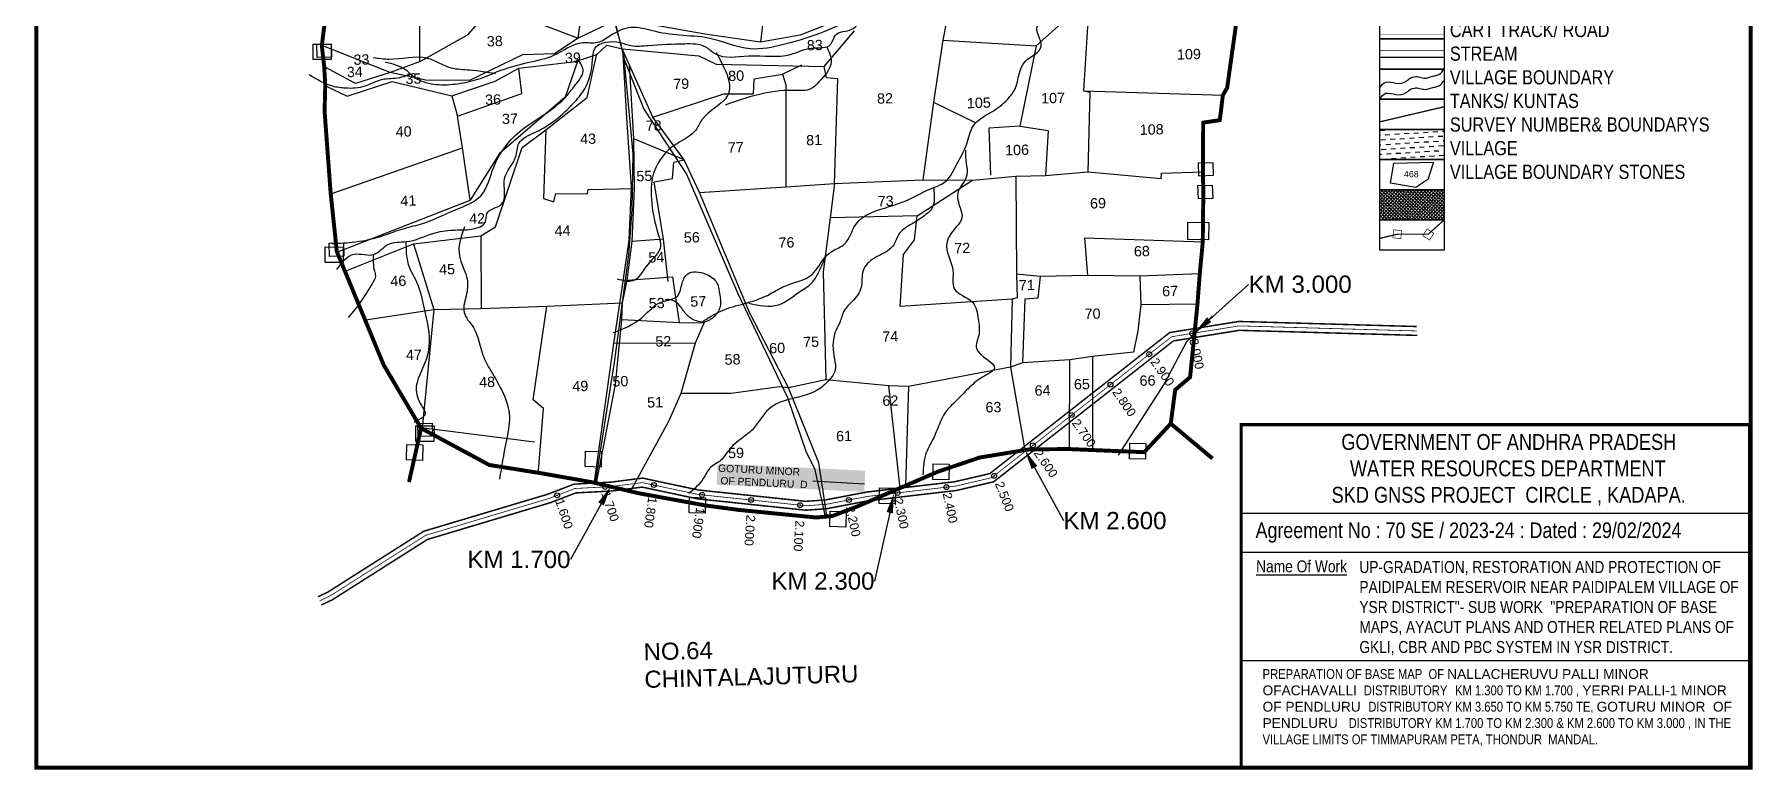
# Model space of a CAD drawing. Header units: inches. Extents: x 207877 to 226743, y 1593528 to 1603202.
# Drawn here: x 207877 to 211364, y 1597570 to 1599061 of the extents above; entities that cross this region are included whole.
import ezdxf
from ezdxf import colors
from ezdxf.entities.mleader import LeaderData, LeaderLine
from ezdxf.enums import TextEntityAlignment as Align
from ezdxf.math import Vec2, Vec3

# ---------------------------------------------------------------- set-up
doc = ezdxf.new("R2010")
doc.units = ezdxf.units.IN
doc.header["$MEASUREMENT"] = 0
doc.header["$PDMODE"] = 32
doc.header["$PDSIZE"] = 10
doc.linetypes.add('ACAD_ISO02W100', pattern=[15, 12, -3])
doc.linetypes.add('HIDDEN2', pattern=[0.1875, 0.125, -0.0625])
for name, color, linetype in [('BOUNDRY STONES', 240, 'Continuous'), ('CANAL1', 7, 'Continuous'), ('CSMark', 72, 'Continuous'), ('FRAME 025', 7, 'Continuous'), ('PAPER SIZE', 5, 'Continuous'), ('PLOT', 7, 'Continuous'), ('PLOT NO', 7, 'Continuous'), ('RE REMARKS', 7, 'Continuous'), ('ROAD', 1, 'Continuous'), ('ROADS', 1, 'Continuous'), ('STREAMS', 4, 'Continuous'), ('STRUCTURE', 5, 'Continuous'), ('tank', 4, 'Continuous'), ('text1', 7, 'Continuous'), ('TITLEBLOCK', 7, 'Continuous'), ('VILLAGE', 7, 'Continuous'), ('VILLAGE BOUNDARY STONES', 1, 'Continuous'), ('VILLAGE BOUNDRY', 5, 'Continuous'), ('VILLAGE BOUNDRY STONE', 1, 'Continuous'), ('VILLAGE STONES', 240, 'Continuous')]:
    doc.layers.add(name, color=color, linetype=linetype)
doc.styles.add('ARIALN', font='ARIALN.TTF')
doc.styles.add('FONT1', font='Arial')
doc.styles.get("Standard").update_dxf_attribs({"font": 'arial.ttf'})
doc.linetypes.add('DOTS', pattern='A,1e-06,-3,["●",Standard,S=3,R=0,X=-1.25,Y=-1.25],-3', length=6.000001)
doc.dimstyles.get("Standard").update_dxf_attribs({"dimtxt": 0.18, "dimasz": 0.18, "dimexe": 0.18, "dimexo": 0.0625, "dimgap": 0.09, "dimtad": 0, "dimtih": 1, "dimtoh": 1, "dimdec": 4, "dimzin": 0, "dimdsep": 46, "dimtxsty": 'Standard', "dimcen": 0.09, "dimadec": 0, "dimazin": 0, "dimtfac": 1, "dimtdec": 4, "dimtofl": 0, "dimtmove": 0, "dimatfit": 3, "dimfxl": 1, "dimtolj": 1, "dimtzin": 0, "dimarcsym": 0})

msp = doc.modelspace()

# ---------------------------------------------------------------- hatches: boundary and pattern name
at = {"layer": 'tank'}
h = msp.add_hatch(dxfattribs=at)
h.set_pattern_fill('DASH', color=256, scale=77.763255, angle=3.5405, style=0)
h.set_pattern_definition([(3.5405362, (-284293.488, 512704.36), (9.10157338, 10.3021349), [9.72040692, -9.72040692])])
h.paths.add_polyline_path([(210607.6, 1598868.7), (210738.2, 1598868.7), (210738.2, 1598807.5), (210607.6, 1598807.5)])
at = {"layer": 'VILLAGE', "linetype": 'Continuous'}
h = msp.add_hatch(dxfattribs=at)
h.set_pattern_fill('SACNCR', color=256, scale=52.230973, angle=1.5303, style=0)
h.set_pattern_definition([(46.53031993, (-284293.488, 512704.36), (-3.553690313, 3.368753931), []), (46.53031993, (-284290.0267, 512704.4527), (-3.553690313, 3.368753931), [0, -4.896653744])])
h.paths.add_polyline_path([(210607.6, 1598746.3), (210738.2, 1598746.3), (210738.2, 1598685), (210607.6, 1598685)])

# ---------------------------------------------------------------- linework, layer by layer
at = {"layer": 'BOUNDRY STONES'}
for points in [[(208442.6, 1599041.9), (208479.2, 1599041.8), (208479.2, 1599010.2), (208442.5, 1599010.3)], [(208467.2, 1598630.1), (208503.8, 1598630), (208503.8, 1598598.4), (208467.1, 1598598.5)], [(208651.5, 1598267.1), (208688.1, 1598267), (208688, 1598235.4), (208651.4, 1598235.5)], [(208633.1, 1598229.6), (208665.6, 1598228.9), (208664.8, 1598197.2), (208632.3, 1598198)], [(210100.2, 1598231.9), (210132.7, 1598231.1), (210131.9, 1598199.4), (210099.5, 1598200.2)], [(208995.5, 1598216.1), (209028, 1598215.3), (209027.2, 1598183.6), (208994.8, 1598184.4)], [(209701.2, 1598189.9), (209733.6, 1598189.1), (209732.8, 1598157.5), (209700.4, 1598158.3)], [(209592.1, 1598141.4), (209624.6, 1598140.6), (209623.8, 1598108.9), (209591.3, 1598109.7)], [(209206.8, 1598122.2), (209239.3, 1598121.4), (209238.5, 1598089.7), (209206.1, 1598090.5)], [(209492.3, 1598094.3), (209524.7, 1598093.5), (209524, 1598061.9), (209491.5, 1598062.7)]]:
    msp.add_lwpolyline(points, close=True, dxfattribs=at)
at = {"layer": 'CANAL1', "color": 1, "ltscale": 100, "const_width": 0.64, "elevation": -0.9}
msp.add_lwpolyline([(210738.2, 1599060.6), (210607.6, 1599060.6)], dxfattribs=at)
at = {"layer": 'CANAL1', "color": 200, "linetype": 'ByBlock', "ltscale": 40, "const_width": 3}
for points in [[(208452.8, 1597920.4), (208472.6, 1597929.9), (208667.2, 1598053.3), (208919.1, 1598128.5), (208972.1, 1598148.9), (209047.2, 1598153), (209111.4, 1598161.1), (209225.4, 1598136.9), (209443.1, 1598114), (209482.8, 1598116.9), (209566.6, 1598132.9), (209745.5, 1598153.9), (209816, 1598170.3), (210181.3, 1598456.5), (210321.4, 1598479), (210682.4, 1598468.7)], [(208459, 1597903.5), (208481.4, 1597914.1), (208674.8, 1598036.7), (208924.9, 1598111.5), (208975.9, 1598131.1), (209048.8, 1598135), (209110.6, 1598142.9), (209222.6, 1598119.1), (209442.9, 1598096), (209485.2, 1598099.1), (209569.4, 1598115.1), (209748.5, 1598136.1), (209824, 1598153.7), (210188.7, 1598439.5), (210322.6, 1598461), (210683.7, 1598450.7)]]:
    msp.add_lwpolyline(points, dxfattribs=at)
at = {"layer": 'CANAL1', "color": 1, "linetype": 'HIDDEN2', "ltscale": 4, "const_width": 1.5}
msp.add_lwpolyline([(208455.9, 1597912), (208477, 1597922), (208671, 1598045), (208922, 1598120), (208974, 1598140), (209048, 1598144), (209111, 1598152), (209224, 1598128), (209443, 1598105), (209484, 1598108), (209568, 1598124), (209747, 1598145), (209820, 1598162), (210185, 1598448), (210322, 1598470), (210683, 1598459.7)], dxfattribs=at)
msp.add_lwpolyline([(208455.9, 1597912), (208477, 1597922), (208671, 1598045), (208922, 1598120), (208974, 1598140), (209048, 1598144), (209111, 1598152), (209224, 1598128), (209443, 1598105), (209484, 1598108), (209568, 1598124), (209747, 1598145), (209820, 1598162), (210185, 1598448), (210322, 1598470), (210683, 1598459.7)], dxfattribs=at)
at = {"layer": 'CSMark', "color": 3, "linetype": 'Continuous'}
for p in [(210226.9, 1598454.7), (210139.7, 1598412.5), (210061, 1598350.8), (209982.3, 1598289.1), (209903.5, 1598227.5), (209824.8, 1598165.8), (208937.9, 1598126.1), (209035.2, 1598143.3), (209134.2, 1598147.1), (209232.1, 1598127.1), (209628.9, 1598131.1), (209728.2, 1598142.8), (209331.6, 1598116.7), (209431, 1598106.3), (209530, 1598116.8)]:
    msp.add_point(p, dxfattribs=at)
at = {"layer": 'FRAME 025', "lineweight": -3}
for points in [[(210326.5, 1598090.3), (211358.2, 1598090.3)], [(210326, 1598010.7), (211357.8, 1598010.7)], [(210323.8, 1597790.8), (211355.5, 1597790.8)]]:
    msp.add_lwpolyline(points, dxfattribs=at)
at = {"layer": 'PAPER SIZE', "color": 5}
for points, const_width in [([(207881, 1601810.8), (211360.3, 1601810.8), (211360.3, 1597573.7), (207881, 1597573.7)], 8), ([(211358.2, 1597573.9), (210326.5, 1597573.9), (210326.5, 1598269.6), (211358.2, 1598269.6)], 6.14)]:
    msp.add_lwpolyline(points, close=True, dxfattribs=dict(at, const_width=const_width))
at = {"layer": 'PLOT'}
for points in [[(209486.1, 1598080.4), (209469.2, 1598191.9), (209407.4, 1598344.2), (209328.6, 1598496.9), (209226.7, 1598740.9), (209196, 1598807.1), (209132, 1598893.2), (209070.2, 1599032.4), (209054.2, 1599089), (209046.5, 1599137.7), (209009.7, 1599226.4), (208864.4, 1599562.6), (208811.7, 1599771.6), (208800.8, 1599872.8), (208768.5, 1600062.1), (208724, 1600159.2), (208662.7, 1600283.4), (208670.2, 1600444.9), (208629.1, 1600488.1), (208617.9, 1600568.4), (208538.7, 1600548.2), (208527.8, 1600649.3), (208616.2, 1600730.5), (208593.1, 1600826.4)], [(210402.9, 1599598), (210295.7, 1599444.6), (210259.9, 1599418.1), (210088.6, 1599269.8), (210057.2, 1599117.6), (210016.9, 1599120.1), (210006.1, 1598946.6), (210018.9, 1598944.2), (210015.1, 1598782.3), (210164.2, 1598769.1), (210164.2, 1598769.1), (210164.9, 1598780.1), (210249, 1598782.8)], [(209307.9, 1599351.9), (209371, 1599222), (209350.6, 1599045.9)], [(209750.9, 1599166.2), (209629.4, 1599138.2), (209431.5, 1599060.1), (209350.6, 1599045.9), (209237.8, 1599062), (209081.7, 1599089.7), (209054.2, 1599089), (208980.8, 1599053.9), (208932.3, 1599021.9), (208867.9, 1599020.2), (208760, 1598968.2), (208671.5, 1598968.8), (208599.4, 1598984.3), (208462.3, 1599037.9)], [(208666.6, 1599163.4), (208658.9, 1599098.1), (208658.9, 1599005.7), (208599.4, 1598984.3), (208528.7, 1598961.7), (208467.1, 1598995)], [(208658.9, 1599005.7), (208757.2, 1599061.1), (208795.8, 1599105.1), (208871.5, 1599094.9), (208980.8, 1599053.9), (208990.1, 1599123.9), (209046.5, 1599137.7), (209054.2, 1599089)], [(208493, 1598620.2), (208761.6, 1598725.2), (208745.6, 1598831.2), (208735.5, 1598895.5), (208866, 1598941.3), (208860.4, 1598993.2), (208975.5, 1599006.5), (209018.8, 1599020.8), (209038.6, 1599039.8), (209070.3, 1599032.2), (209225.8, 1599018), (209260.4, 1599001), (209480.1, 1598996.2), (209541.5, 1599069)], [(209728, 1599087.8), (209720.6, 1599049.9), (209910, 1599038.3), (209961.4, 1599083.9)], [(209070.3, 1599032.2), (209078.7, 1598891.9), (209088.3, 1598752.4), (209083.8, 1598643.9), (209071.3, 1598560.6), (209052.4, 1598434), (209012.2, 1598148.6)], [(209720.6, 1599049.9), (209701.6, 1598924.2), (209680.2, 1598766.5)], [(209910, 1599038.3), (209877.2, 1598875.1), (209813.9, 1598871), (209817.3, 1598776.1)], [(208504.7, 1598579.4), (208646.6, 1598636.4), (208783.1, 1598653), (208813.2, 1598670.7), (208867, 1598831.9), (208915.2, 1598867.8), (208998.8, 1598933.7), (209018.2, 1599022)], [(208975.5, 1599006.5), (208980.5, 1599010.7), (208954.3, 1598933.8), (208821.2, 1598819.7), (208761.6, 1598725.2)], [(209016.9, 1598147.5), (209056.1, 1598351.1), (209069.3, 1598482.6), (209070.4, 1598516.7), (209079.8, 1598563), (209090.2, 1598641.4), (209094.7, 1598748.9), (209093.9, 1598849.5), (209085.1, 1599000)], [(209132, 1598893.2), (209276, 1598940.6), (209336.2, 1598940.7), (209337.9, 1598971.5), (209395.3, 1598980.8), (209434.8, 1598999.8)], [(209500.7, 1598758.8), (209507.6, 1598971), (209484.4, 1598973.4), (209480.1, 1598996.2)], [(208469.2, 1598956.7), (208512.1, 1598936.2), (208603.4, 1598965.8), (208724.1, 1598937.1), (208812.4, 1598966.6), (208860.4, 1598993.2)], [(209395.3, 1598980.8), (209402, 1598958.9), (209402.1, 1598752.3)], [(208724.1, 1598937.1), (208735.5, 1598895.5)], [(210006.1, 1598946.6), (210289.4, 1598938.2)], [(209701.6, 1598924.2), (209786.7, 1598882.9)], [(208915.2, 1598867.8), (208910.1, 1598728.4), (208931.3, 1598721.6), (208935.6, 1598738.6), (208999.3, 1598738), (209000.7, 1598746.8), (209094.7, 1598748.9)], [(209877.2, 1598875.1), (209934.4, 1598866.3), (209929, 1598775.1)], [(208480.4, 1598738.4), (208745.6, 1598831.2)], [(209163.6, 1598560.2), (209154, 1598646), (209134.8, 1598762.3), (209172.4, 1598768.9), (209174.8, 1598802), (209196, 1598807.1), (209093.9, 1598849.5)], [(209226.7, 1598740.9), (209402.1, 1598752.3), (209500.7, 1598758.8), (209680.2, 1598766.5), (209781, 1598765.4), (209869.2, 1598773.5), (209929, 1598775.1), (210015.1, 1598782.3)], [(209500.7, 1598758.8), (209492.2, 1598689.2), (209478, 1598579.6), (209483.3, 1598360.5)], [(209668.5, 1598693), (209781, 1598765.4)], [(209869.2, 1598773.5), (209870.1, 1598574.8), (209871.4, 1598527.1), (209861.5, 1598524.3), (209857.9, 1598386.5), (209887.5, 1598217.7)], [(209861.5, 1598524.3), (209634, 1598509.5), (209640.7, 1598615), (209663.3, 1598644.5), (209668.5, 1598693), (209492.2, 1598689.2)], [(208783.1, 1598653), (208783.8, 1598505)], [(210014.8, 1598572.2), (210008.8, 1598648.8), (210248.9, 1598640.4)], [(208646.6, 1598636.4), (208687.6, 1598503.5), (208664, 1598262.2)], [(209154, 1598646), (209090.2, 1598641.4)], [(208549.2, 1598482.4), (208687.6, 1598503.5), (208783.8, 1598505), (208917, 1598509.7), (209070.4, 1598516.7), (209079.8, 1598563), (209172.3, 1598569.7), (209185.7, 1598476.1), (209236.1, 1598476.6), (209218.3, 1598434.8), (209188.9, 1598332.9)], [(210242.8, 1598575.6), (210120.5, 1598571.1), (210014.8, 1598572.2), (209918, 1598570.4), (209870.1, 1598574.8)], [(209918, 1598570.4), (209913.6, 1598526.3), (209887.3, 1598524), (209882.5, 1598394.9)], [(210120.5, 1598571.1), (210122.6, 1598512.4)], [(208899.5, 1598168.5), (208910.1, 1598302.6), (208889.5, 1598319.8), (208917, 1598509.7)], [(210238.2, 1598514), (210122.6, 1598512.4), (210116.3, 1598460.1), (210107.5, 1598416.5), (210024.8, 1598407.7), (209978.5, 1598401.3), (209882.5, 1598394.9), (209857.9, 1598386.5), (209650.8, 1598347.3), (209611.2, 1598348.3), (209483.3, 1598360.5), (209407.4, 1598344.2), (209389.6, 1598346.5), (209291.4, 1598332.9), (209188.9, 1598332.9), (209164.3, 1598276), (209084.7, 1598131.4)], [(209185.7, 1598476.1), (209069.3, 1598482.6)], [(209218.3, 1598434.8), (209052.4, 1598434)], [(210024.8, 1598407.7), (210024.2, 1598219.3)], [(209977.9, 1598220.5), (209978.5, 1598401.3)], [(209634, 1598140.5), (209611.2, 1598348.3)], [(209650.8, 1598347.3), (209644.8, 1598145.4)]]:
    msp.add_lwpolyline(points, dxfattribs=at)
at = {"layer": 'PLOT NO', "elevation": -0.9}
for points in [[(210607.6, 1599113.6), (210738.2, 1599113.6), (210738.2, 1599052.4), (210607.6, 1599052.4)], [(210607.6, 1599052.4), (210738.2, 1599052.4), (210738.2, 1598991.2), (210607.6, 1598991.2)], [(210607.6, 1598991.2), (210738.2, 1598991.2), (210738.2, 1598929.9), (210607.6, 1598929.9)], [(210607.6, 1598929.9), (210738.2, 1598929.9), (210738.2, 1598868.7), (210607.6, 1598868.7)], [(210607.6, 1598868.7), (210738.2, 1598868.7), (210738.2, 1598807.5), (210607.6, 1598807.5)], [(210607.6, 1598807.5), (210738.2, 1598807.5), (210738.2, 1598746.3), (210607.6, 1598746.3)], [(210607.6, 1598746.3), (210738.2, 1598746.3), (210738.2, 1598685), (210607.6, 1598685)], [(210607.6, 1598685), (210738.2, 1598685), (210738.2, 1598623.8), (210607.6, 1598623.8)]]:
    msp.add_lwpolyline(points, close=True, dxfattribs=at)
msp.add_lwpolyline([(210629.5, 1598759.9), (210636.1, 1598800.3), (210716.8, 1598802.1), (210705.1, 1598766.7), (210680.8, 1598750.5), (210629.5, 1598759.9)], dxfattribs=at)
at = {"layer": 'PLOT NO', "color": 4}
for points in [[(210607.6, 1598953.3, -0.9), (210619.6, 1598964.8, -0.9), (210640.5, 1598962.4, -0.9), (210661, 1598966.3, -0.9), (210667.1, 1598971.2, -0.9), (210680.9, 1598975.9, -0.9), (210691.8, 1598974.1, -0.9), (210702.5, 1598972.9, -0.9), (210710.6, 1598975.5, -0.9), (210727.6, 1598980.1, -0.9), (210738.2, 1598991.2, -0.9)], [(210607.6, 1598930.3, -0.9), (210619.6, 1598941.9, -0.9), (210640.5, 1598939.4, -0.9), (210661, 1598943.3, -0.9), (210667.1, 1598948.2, -0.9), (210680.9, 1598952.9, -0.9), (210691.8, 1598951.1, -0.9), (210702.5, 1598950, -0.9), (210710.6, 1598952.6, -0.9), (210727.6, 1598957.2, -0.9), (210738.2, 1598968.2, -0.9)]]:
    msp.add_spline(points, degree=3, dxfattribs=at)
at = {"layer": 'ROAD'}
for points in [[(208664.2, 1600398.7), (208651.2, 1600272.1), (208723.6, 1600063.7), (208782.9, 1599997.5), (208811.1, 1599867.3), (208811.7, 1599766.8), (208861.7, 1599627.5), (208872.2, 1599542.6), (208927.6, 1599390.5), (209047.5, 1599116.9), (209075, 1599009.4), (209114.1, 1598909.7), (209200.7, 1598777.8), (209303.9, 1598537.2), (209405.6, 1598324.7), (209443.1, 1598213.8), (209460.2, 1598180.5), (209482.3, 1598080.2)], [(209015, 1598147.9), (209054.1, 1598396), (209083.2, 1598614.4), (209090.5, 1598706), (209092, 1598819.1), (209073.5, 1599020.8)], [(210267.4, 1598489.4), (210215.2, 1598437.8), (210169.8, 1598352.1), (210076.4, 1598207.9)]]:
    msp.add_lwpolyline(points, dxfattribs=at)
at = {"layer": 'ROADS', "ltscale": 0.15, "const_width": 1.28, "elevation": -0.9}
msp.add_lwpolyline([(210607.6, 1599028.2), (210738.2, 1599028.2)], dxfattribs=at)
at = {"layer": 'ROADS', "linetype": 'DOTS', "ltscale": 0.5, "elevation": -0.9}
msp.add_lwpolyline([(210607.6, 1599015.4), (210738.2, 1599015.4)], dxfattribs=at)
at = {"layer": 'STREAMS'}
for points in [[(208490.9, 1598584.4), (208526, 1598615.5), (208566.2, 1598614.9), (208595.7, 1598635.8), (208631.6, 1598640.9), (208685.5, 1598657.4), (208726.3, 1598664.4), (208763.9, 1598666.2), (208792.7, 1598682), (208795.6, 1598698), (208824.4, 1598716.3), (208831.4, 1598769.2), (208853.6, 1598812.4), (208860.4, 1598840.2), (208894.2, 1598863.1), (208970.5, 1598921.2), (208993.9, 1598951.1), (209009.9, 1599010), (209014.3, 1599032.7), (209065.8, 1599045), (209087.7, 1599038.9), (209122.9, 1599039), (209197.2, 1599042.6), (209239.2, 1599036.3), (209258, 1599022.6), (209326.7, 1599017.7), (209411.9, 1599020.9), (209455.1, 1599033.7), (209493.3, 1599041.5), (209502.6, 1599059.9), (209535.8, 1599071.8), (209556.4, 1599089.1), (209613.8, 1599099.1), (209649.6, 1599094.8), (209698.9, 1599094), (209752.6, 1599104.9), (209791.4, 1599106), (209832.3, 1599094), (209897.8, 1599097.9), (209946.3, 1599109.2), (209992.7, 1599157.1), (210020.8, 1599206.1), (210046.4, 1599247.1), (210091, 1599290.5), (210122.8, 1599317.1), (210175.2, 1599358.4), (210201.9, 1599381.1), (210246.5, 1599419.6), (210289.3, 1599449.1), (210304.1, 1599483.6), (210337.2, 1599502.3), (210358.4, 1599533.3), (210367.8, 1599555), (210376.2, 1599573.1), (210418.7, 1599632.1), (210455, 1599688.2), (210459, 1599732.8), (210466.3, 1599771.8), (210461.2, 1599806.3), (210432.7, 1599850.1), (210422.9, 1599883.4), (210427.7, 1599920), (210434.4, 1599943.8), (210485.2, 1599947.2)], [(209981.3, 1599186.6), (209894.8, 1599144), (209827.1, 1599125.3), (209759.9, 1599130.3), (209703.4, 1599143), (209645.8, 1599138.8), (209615.8, 1599121.7), (209556.1, 1599099.2), (209479.1, 1599066.5), (209397.4, 1599040.7), (209330.5, 1599032.1), (209245.4, 1599053.9), (209186.5, 1599059.7), (209131.2, 1599068.6), (209088.5, 1599075.4), (209045.9, 1599058.5), (209020.1, 1599044.7), (208989.9, 1599044.3), (208930.9, 1599018.6), (208881.9, 1599004.7), (208823.1, 1598987.9), (208781.5, 1598971.6), (208742, 1598961.6), (208697.9, 1598958.9), (208674.2, 1598962.4), (208644.5, 1598977.3), (208630.5, 1598989.5), (208588.6, 1599004.7)], [(209234.9, 1598480), (209277.1, 1598502.9), (209323.8, 1598516.8), (209370.3, 1598534.8), (209400, 1598550.7), (209455.3, 1598574.4), (209482, 1598609.5), (209497.6, 1598622.5), (209520.8, 1598635.7), (209544, 1598675.7), (209611.8, 1598712), (209655.9, 1598728.2), (209689, 1598745.1), (209727.9, 1598764.6), (209749.6, 1598799.5), (209769.6, 1598839.5), (209782, 1598875.1), (209824.8, 1598907.3), (209855.2, 1598933.2), (209867.3, 1598951.2), (209888.4, 1599007.1), (209920.3, 1599038.2), (209912.5, 1599077.4), (209939, 1599090.7), (209946.8, 1599113.5)], [(209484.6, 1599037.1), (209494.1, 1599005.8), (209469.3, 1598964.9), (209453.8, 1598951.5), (209416.6, 1598947.7), (209279.3, 1598918.1)], [(208480.4, 1598637.1), (208528.7, 1598640.6), (208586.9, 1598653.8), (208623.2, 1598666.5), (208660.7, 1598676.5), (208730.2, 1598705), (208783.6, 1598734.6), (208809.2, 1598792.2), (208829.5, 1598829.4), (208862, 1598864.3), (208909.5, 1598897.5), (208958, 1598937.3), (208975.5, 1598959.5), (208990.7, 1598987.1), (208980.5, 1599010.7)], [(208812.8, 1598981.3), (208760.1, 1598988.8), (208723.3, 1598993.1), (208674.5, 1599012.7), (208596.9, 1599010.6), (208564.3, 1599014)], [(209260.7, 1599024.6), (209284, 1598937.2), (209231.6, 1598888), (209218.8, 1598866.7), (209204, 1598853.7), (209171, 1598832.7), (209132.3, 1598774.6), (209129.4, 1598727.5), (209143.1, 1598655.8), (209147.9, 1598631.6), (209121.2, 1598594), (209091.9, 1598561.3), (209060.6, 1598565)], [(208647, 1598982.1), (208613.6, 1598972.8), (208579.1, 1598968.7), (208547.4, 1598956.3), (208508.7, 1598952.2), (208482.4, 1598956.2), (208434.6, 1598979.5)], [(209766.5, 1598826.8), (209768.1, 1598800), (209769.6, 1598775.8), (209752, 1598742.6), (209756.3, 1598708.3), (209760, 1598694.1), (209736.7, 1598656.6), (209728.2, 1598630.4), (209741.3, 1598582.1), (209743.9, 1598545.3), (209780.8, 1598518), (209792.6, 1598484), (209793.5, 1598450.5), (209789.2, 1598424.3), (209825.5, 1598384.2), (209800, 1598365.1), (209772.1, 1598342.5), (209745.9, 1598315.8), (209728.8, 1598298.6), (209712, 1598266.2), (209699.4, 1598237.4), (209687.4, 1598213.6), (209680.3, 1598168.1)], [(209702.2, 1598749.2), (209698.3, 1598708), (209681.9, 1598692.5), (209654.7, 1598675), (209630.9, 1598655), (209622.9, 1598637.2), (209605, 1598619.9), (209581.8, 1598607.6), (209559, 1598581.8), (209554.9, 1598548.1), (209537.2, 1598520), (209520.1, 1598500.2), (209511.5, 1598476.5), (209501.9, 1598456.1), (209500.9, 1598402.4), (209502.3, 1598380.6), (209489.5, 1598359.3), (209465.7, 1598339.4), (209367.5, 1598301.3), (209334.2, 1598259.3), (209311.2, 1598241), (209281, 1598210.9), (209272.9, 1598199.7), (209249.8, 1598183.2), (209234.5, 1598160.1), (209205.1, 1598130)], [(208749.8, 1598670.9), (208739.7, 1598611.3), (208754.3, 1598569.5), (208754.3, 1598535.4), (208749.1, 1598497.5), (208767.9, 1598466.6), (208787.4, 1598410.6), (208803.5, 1598378.7), (208841.1, 1598285.9), (208834.3, 1598235.4), (208821.1, 1598158.7)], [(208564.4, 1598613.8), (208567.1, 1598581.5), (208569.1, 1598570.8), (208562.4, 1598555.4), (208540.8, 1598521.5), (208513.9, 1598486.7)], [(208631.1, 1598640.7), (208635.9, 1598595.1), (208655, 1598553.4), (208668, 1598504.3), (208677.4, 1598456.1), (208672.5, 1598403), (208651.8, 1598339.5), (208665.3, 1598304), (208670.1, 1598295.1), (208647.3, 1598273.9)], [(209052.6, 1598456.6), (209108.9, 1598485.8), (209143.3, 1598515.3), (209160, 1598521.6), (209182.4, 1598530.6), (209191.7, 1598556.8), (209203, 1598575.6), (209239.9, 1598574.9), (209262.2, 1598557.1), (209267.9, 1598532.9), (209269.3, 1598512), (209257.3, 1598489.8), (209238.3, 1598478.4), (209204.5, 1598489.2), (209188.9, 1598508.1), (209178.5, 1598518.7), (209169.2, 1598522.7), (209157.4, 1598523.2)], [(209327.2, 1598516), (209387, 1598512.8), (209430.1, 1598539.3), (209456.5, 1598559), (209469.7, 1598581.1), (209483.7, 1598611)]]:
    msp.add_spline(points, degree=3, dxfattribs=at)
at = {"layer": 'VILLAGE BOUNDARY STONES'}
for points in [[(208450.2, 1599041.2), (208479.3, 1599042), (208480, 1599015.3), (208450.9, 1599014.5)], [(210239.4, 1598800.8), (210268.5, 1598801.6), (210269.2, 1598774.9), (210240.1, 1598774.1)], [(210238.6, 1598754.6), (210267.7, 1598755.3), (210268.5, 1598728.7), (210239.4, 1598727.9)], [(208475.2, 1598637.7), (208504.3, 1598638.5), (208505, 1598611.8), (208475.9, 1598611)], [(208655.2, 1598272), (208684.3, 1598272.8), (208685, 1598246.1), (208655.9, 1598245.3)]]:
    msp.add_lwpolyline(points, close=True, dxfattribs=at)
at = {"layer": 'VILLAGE BOUNDRY', "linetype": 'HIDDEN2', "ltscale": 75, "const_width": 8}
msp.add_lwpolyline([(210337.6, 1599236.2), (210297.8, 1598953), (210289.1, 1598938), (210282.9, 1598887.4), (210249.2, 1598882.4), (210248.5, 1598782.4), (210249.5, 1598743.6), (210248.3, 1598639.9), (210242.2, 1598575.1), (210237.5, 1598513.4), (210222.6, 1598365.9), (210192.4, 1598340.3), (210183.3, 1598271.7), (210268.1, 1598200.9), (210183.3, 1598271.7), (210129.4, 1598213.7), (209975.8, 1598220.1), (209896.8, 1598219.5), (209795.4, 1598202.9), (209710.7, 1598174.2), (209651.8, 1598148.7), (209548.6, 1598104.2), (209496.7, 1598084.3), (209463.5, 1598081.2), (209304.7, 1598096.8), (209240.6, 1598105.4), (209103, 1598130.5), (209010.8, 1598152.4), (208905.7, 1598171), (208800.2, 1598187.8), (208661.8, 1598262.4), (208637.3, 1598153.1), (208661.8, 1598262.4), (208585.9, 1598390.7), (208490.8, 1598620.9), (208478.3, 1598739.3), (208466, 1598905.2), (208467.3, 1598957.7), (208465.2, 1598996), (208460.4, 1599039), (208472.4, 1599135.5)], dxfattribs=at)
at = {"layer": 'VILLAGE BOUNDRY', "linetype": 'ACAD_ISO02W100', "ltscale": 2, "const_width": 2.56, "elevation": -0.9}
for points in [[(210607.6, 1598884), (210738.2, 1598914.6)], [(210607.6, 1598647.6), (210643.7, 1598656.1), (210706.2, 1598656.1), (210738.2, 1598685)]]:
    msp.add_lwpolyline(points, dxfattribs=at)
at = {"layer": 'VILLAGE BOUNDRY'}
msp.add_lwpolyline([(208661.9, 1598263.6), (208892.1, 1598235)], dxfattribs=at)
at = {"layer": 'VILLAGE BOUNDRY STONE'}
msp.add_lwpolyline([(210218.3, 1598680.2), (210260.8, 1598679.5), (210260.2, 1598644.6), (210217.7, 1598645.3)], close=True, dxfattribs=at)
at = {"layer": 'VILLAGE STONES', "const_width": 1.3, "elevation": -0.9}
for points in [[(210635.9, 1598665), (210652, 1598663.2), (210650.2, 1598647), (210634.1, 1598648.8)], [(210694.8, 1598653), (210703.6, 1598666.7), (210717.3, 1598657.8), (210708.5, 1598644.2)]]:
    msp.add_lwpolyline(points, close=True, dxfattribs=at)

# ---------------------------------------------------------------- texts
at = {"layer": 'CSMark', "color": 1, "linetype": 'Continuous', "style": 'FONT1'}
for s, rotation, p in [('3.000', 281.6305, (210242.3, 1598382.5)), ('2.900', 304.9101, (210184.5, 1598350.6)), ('2.800', 304.9101, (210107.1, 1598289)), ('2.700', 304.9101, (210025.2, 1598226.7)), ('2.600', 304.9101, (209947.9, 1598165.2)), ('1.700', 288.7326, (209055.8, 1598074)), ('2.400', 282.0243, (209742.2, 1598070.2)), ('2.500', 291.4834, (209857.7, 1598094.7)), ('1.600', 288.7326, (208962.3, 1598058.9)), ('1.800', 262.1737, (209123.3, 1598060.2)), ('1.900', 262.1737, (209220.6, 1598039.1)), ('2.200', 282.0243, (209545.4, 1598042.7)), ('2.300', 282.0243, (209643.1, 1598058.7)), ('2.000', 266.0841, (209327, 1598023.6)), ('2.100', 266.0841, (209426.6, 1598012.4))]:
    msp.add_text(s, height=18, rotation=rotation, dxfattribs=at).set_placement(p, align=Align.MIDDLE_RIGHT)
at = {"layer": 'PLOT NO'}
for s, height, rotation, p in [('38', 20.86, 1.5465, (208811.4, 1599047.8)), ('83', 20.86, 1.5465, (209460.9, 1599039.7)), ('109', 20.86, 1.5465, (210220.2, 1599021.3)), ('34', 20.86, 1.5465, (208527.3, 1598985.4)), ('33', 20.86, 1.5465, (208540.8, 1599010.4)), ('39', 20.86, 1.5465, (208969.9, 1599014)), ('35', 20.86, 1.5465, (208646.3, 1598971.6)), ('79', 20.86, 1.5465, (209189.7, 1598961.2)), ('80', 20.86, 1.5465, (209301.3, 1598977.5)), ('36', 20.86, 1.5465, (208807.9, 1598929.2)), ('82', 20.86, 1.5465, (209603.4, 1598931.6)), ('105', 20.86, 1.5465, (209793.8, 1598922.6)), ('107', 20.86, 1.5465, (209944.5, 1598932.3)), ('37', 20.86, 1.5465, (208842.2, 1598890.3)), ('40', 20.86, 1.5465, (208626.5, 1598864.4)), ('43', 20.86, 1.5465, (209000.8, 1598849.6)), ('78', 20.86, 1.5465, (209134.1, 1598876.3)), ('81', 20.86, 1.5465, (209459.5, 1598847.1)), ('108', 20.86, 1.5465, (210144.6, 1598868.5)), ('77', 20.86, 1.5465, (209300.4, 1598832.4)), ('106', 20.86, 1.5465, (209871.4, 1598827)), ('55', 20.86, 1.5465, (209114.9, 1598774.1)), ('468', 12.8, 358.6877, (210671.6, 1598778, -0.9)), ('41', 20.86, 1.5465, (208636, 1598724.2)), ('73', 20.86, 1.5465, (209604.7, 1598723.4)), ('69', 20.86, 1.5465, (210035.7, 1598718.9)), ('42', 20.86, 1.5465, (208775.5, 1598687.9)), ('44', 20.86, 1.5465, (208948.9, 1598663.2)), ('56', 20.86, 1.5465, (209211.3, 1598649.6)), ('76', 20.86, 1.5465, (209403.3, 1598639.2)), ('54', 20.86, 1.5465, (209139.3, 1598609.2)), ('72', 20.86, 1.5465, (209760.1, 1598628)), ('68', 20.86, 1.5465, (210124.7, 1598621.7)), ('45', 20.86, 1.5465, (208714.6, 1598584.8)), ('46', 20.86, 1.5465, (208615.6, 1598561.3)), ('71', 20.86, 1.5465, (209891.2, 1598552.8)), ('67', 20.86, 1.5465, (210182, 1598540.7)), ('53', 20.86, 1.5465, (209139.9, 1598516.2)), ('57', 20.86, 1.5465, (209224.4, 1598519.7)), ('70', 20.86, 1.5465, (210024.7, 1598494.8)), ('52', 20.86, 1.5465, (209153.4, 1598438.8)), ('75', 20.86, 1.5465, (209453.4, 1598437.6)), ('74', 20.86, 1.5465, (209614, 1598448.6)), ('47', 20.86, 1.5465, (208647.2, 1598411.3)), ('58', 20.86, 1.5465, (209294, 1598402)), ('60', 20.86, 1.5465, (209384.5, 1598425.1)), ('50', 20.86, 1.5465, (209066.3, 1598357.7)), ('66', 20.86, 1.5465, (210136.2, 1598359.1)), ('48', 20.86, 1.5465, (208795.8, 1598356.1)), ('49', 20.86, 1.5465, (208985, 1598347.9)), ('64', 20.86, 1.5465, (209923.1, 1598339.1)), ('65', 20.86, 1.5465, (210003, 1598351.7)), ('51', 20.86, 1.5465, (209136.8, 1598315)), ('62', 20.86, 1.5465, (209614.3, 1598318.4)), ('63', 20.86, 1.5465, (209823.4, 1598305.1)), ('61', 20.86, 1.5465, (209520.3, 1598246.6)), ('59', 20.86, 1.5465, (209301, 1598212.3))]:
    msp.add_text(s, height=height, rotation=rotation, dxfattribs=at).set_placement(p, align=Align.MIDDLE_CENTER)
at = {"layer": 'STRUCTURE', "color": 5, "insert": (209265.1, 1598189.1), "char_height": 15, "width": 296.897, "attachment_point": 1, "rotation": 357.2415, "bg_fill": 1, "box_fill_scale": 1.1, "bg_fill_color": 7, "bg_fill_true_color": 16777215, "bg_fill_transparency": 0}
msp.add_mtext('{\\f@Arial Unicode MS|b0|i0|c0|p34;\\C1;GOTURU MINOR \\P OF PENDLURU  D\\Ftxt|c0; }', dxfattribs=at)
at = {"layer": 'text1', "color": 1}
for s, height, p in [('NO.64', 34.77, (209114, 1597791.1)), ('CHINTALAJUTURU', 34.768, (209115.5, 1597735.3))]:
    msp.add_text(s, height=height, rotation=1.5465, dxfattribs=at).set_placement(p)
at = {"layer": 'TITLEBLOCK', "extrusion": (0.000201441, 0.004807, 0.999988), "style": 'ARIALN'}
msp.add_text('%%UName Of Work', height=24.333, rotation=359.9999, dxfattribs=at).set_placement((210356.7, 1597951.3, 7720.7))
at = {"layer": 'TITLEBLOCK', "extrusion": (0.000201441, 0.004807, 0.999988), "attachment_point": 1, "text_direction": (1, -1e-06, -0.000201), "style": 'ARIALN'}
for s, insert, char_height, width in [('CANAL CENTER LINE \\PCANAL BED WIDTH {\\H1.52882x; }\\PCANAL TOP WIDTH {\\H1.35255x; }\\PCART TRACK/ ROAD{\\H1.4113x; }\\PSTREAM {\\H1.39172x; }\\PVILLAGE BOUNDARY{\\H1.39825x; }\\PTANKS/ KUNTAS{\\H1.39607x; }\\PSURVEY NUMBER& BOUNDARYS{\\H1.3968x; }\\PVILLAGE{\\H1.39655x; }\\PVILLAGE BOUNDARY STONES{\\H1.39664x; }', (210749.9, 1599228.5, -0.9), 28.758, 602.932), ('\\pi42.10335;GOVERNMENT OF ANDHRA PRADESH  \\P\\pi59.60908;WATER RESOURCES DEPARTMENT      \\P\\pi22.42449;SKD GNSS PROJECT  CIRCLE , KADAPA.', (210487.4, 1598250.6, -4.9), 32.18, 758.973), ('Agreement No : 70 SE / 2023-24 : Dated : 29/02/2024', (210355.5, 1598071.2, -5.8), 31.634, 1021.092), ('UP-GRADATION, RESTORATION AND PROTECTION OF PAIDIPALEM RESERVOIR NEAR PAIDIPALEM VILLAGE OF YSR DISTRICT"- SUB WORK  "PREPARATION OF BASE MAPS, AYACUT PLANS AND OTHER RELATED PLANS OF GKLI, CBR AND PBC SYSTEM IN YSR DISTRICT.', (210566.2, 1597992.9, -5.1), 24.3335, 785.455), ('PREPARATION OF BASE MAP  OF {\\fArial|b0|i0|c0|p34;\\C1;NALLACHERUVU PALLI MINOR OFACHAVALLI \\fArial Narrow|b0|i0|c0|p34; DISTRIBUTORY\\fArial|b0|i0|c0|p34;  }KM {\\C0;1.300 TO KM 1.700\\C1; , \\f@Arial Unicode MS|b0|i0|c0|p34;YERRI PALLI-1 MINOR  OF PENDLURU  \\fArial Narrow|b0|i0|c0|p34;DISTRIBUTORY }KM {\\C0;3.650 TO KM 5.750 TE,\\C1; \\f@Arial Unicode MS|b0|i0|c0|p34;GOTURU MINOR  OF PENDLURU\\Farial|c0;  \\fArial Narrow|b0|i0|c0|p34; DISTRIBUTORY }KM {\\C0;1.700 TO KM 2.300 & }KM {\\C0;2.600 TO KM 3.000\\C1; , }IN THE VILLAGE LIMITS OF {\\C5;TIMMAPURAM PETA}, {\\C5;THONDUR } MANDAL.', (210369.7, 1597773.6, -10.8), 19.8896, 964.283)]:
    msp.add_mtext(s, dxfattribs=dict(at, insert=insert, char_height=char_height, width=width))

# ---------------------------------------------------------------- leaders
at = {"layer": 'RE REMARKS', "color": 1}
msp.add_leader([(209562.1, 1598149.1), (209457.2, 1598155)], dimstyle='Standard', override={"dimasz": 50}, dxfattribs=at)
at = {"layer": 'VILLAGE STONES', "color": 1}
ml = msp.add_multileader_mtext('Standard', dxfattribs=at)
ml.set_content('KM 3.000', color=1)
ml.set_leader_properties()
ml.build(insert=Vec2(0, 0))
ml.multileader.update_dxf_attribs({"dogleg_length": 0.36, "arrow_head_size": 40})
ctx = ml.context
ctx.base_point, ctx.char_height, ctx.arrow_head_size, ctx.landing_gap_size, ctx.plane_origin = Vec3(210341.3, 1598554.3), 35, 40, 0.09, Vec3(211614.7, 1598965.1)
notes = []
notes.append((ctx, [(0, (1, 1, 0), (210341.3, 1598554.3), (1, 0), 1.396927018504357e-11, [(0, [(210231.6, 1598455.8)], 0, [])])]))
ctx.mtext.insert, ctx.mtext.flow_direction = Vec3(210341.4, 1598572.1), 5
ml = msp.add_multileader_mtext('Standard', dxfattribs=at)
ml.set_content('KM 2.600', color=1)
ml.set_leader_properties()
ml.build(insert=Vec2(0, 0))
ml.multileader.update_dxf_attribs({"dogleg_length": 0.36, "arrow_head_size": 40})
ctx = ml.context
ctx.base_point, ctx.char_height, ctx.arrow_head_size, ctx.landing_gap_size, ctx.plane_origin = Vec3(209965.5, 1598074.8), 35, 40, 0.09, Vec3(211895.8, 1598622)
notes.append((ctx, [(0, (1, 1, 0), (209965.5, 1598074.8), (1, 0), 1.396927018504357e-11, [(0, [(209887.5, 1598217.7)], 0, [])])]))
ctx.mtext.insert, ctx.mtext.flow_direction = Vec3(209965.5, 1598092.5), 5
ml = msp.add_multileader_mtext('Standard', dxfattribs=at)
ml.set_content('KM 1.700', color=1)
ml.set_leader_properties()
ml.build(insert=Vec2(0, 0))
ml.multileader.update_dxf_attribs({"dogleg_length": 0.36, "arrow_head_size": 40})
ctx = ml.context
ctx.base_point, ctx.char_height, ctx.arrow_head_size, ctx.landing_gap_size, ctx.plane_origin = Vec3(208761.7, 1597995.9), 35, 40, 0.09, Vec3(210124.4, 1598367.6)
ctx.text_align_type = 2
notes.append((ctx, [(1, (1, 1, 0), (208965.2, 1597995.9), (-1, 0), 1.396927018504357e-11, [(0, [(209046.4, 1598143.9)], 0, [])])]))
ctx.mtext.insert, ctx.mtext.alignment, ctx.mtext.flow_direction = Vec3(208965.1, 1598013.7), 3, 5
ml = msp.add_multileader_mtext('Standard', dxfattribs=at)
ml.set_content('KM 2.300', color=1)
ml.set_leader_properties()
ml.build(insert=Vec2(0, 0))
ml.multileader.update_dxf_attribs({"dogleg_length": 0.36, "arrow_head_size": 40})
ctx = ml.context
ctx.base_point, ctx.char_height, ctx.arrow_head_size, ctx.landing_gap_size, ctx.plane_origin = Vec3(209378.7, 1597952), 35, 40, 0.09, Vec3(211229.3, 1598527.4)
ctx.text_align_type = 2
notes.append((ctx, [(1, (1, 1, 0), (209582.2, 1597952), (-1, 0), 1.396927018504357e-11, [(0, [(209621.6, 1598130)], 0, [])])]))
ctx.mtext.insert, ctx.mtext.alignment, ctx.mtext.flow_direction = Vec3(209582.1, 1597969.8), 3, 5
for ctx, leaders in notes:
    for number, flags, end, landing, length, lines in leaders:
        leader = LeaderData()
        leader.index, (leader.has_last_leader_line, leader.has_dogleg_vector, leader.attachment_direction) = number, flags
        leader.last_leader_point, leader.dogleg_vector, leader.dogleg_length = Vec3(end), Vec3(landing), length
        for number, points, colour, breaks in lines:
            line = LeaderLine()
            line.index, line.vertices, line.color, line.breaks = number, Vec3.list(points), colors.encode_raw_color(colour), breaks
            leader.lines.append(line)
        ctx.leaders.append(leader)

doc.saveas('drawing.dxf')
